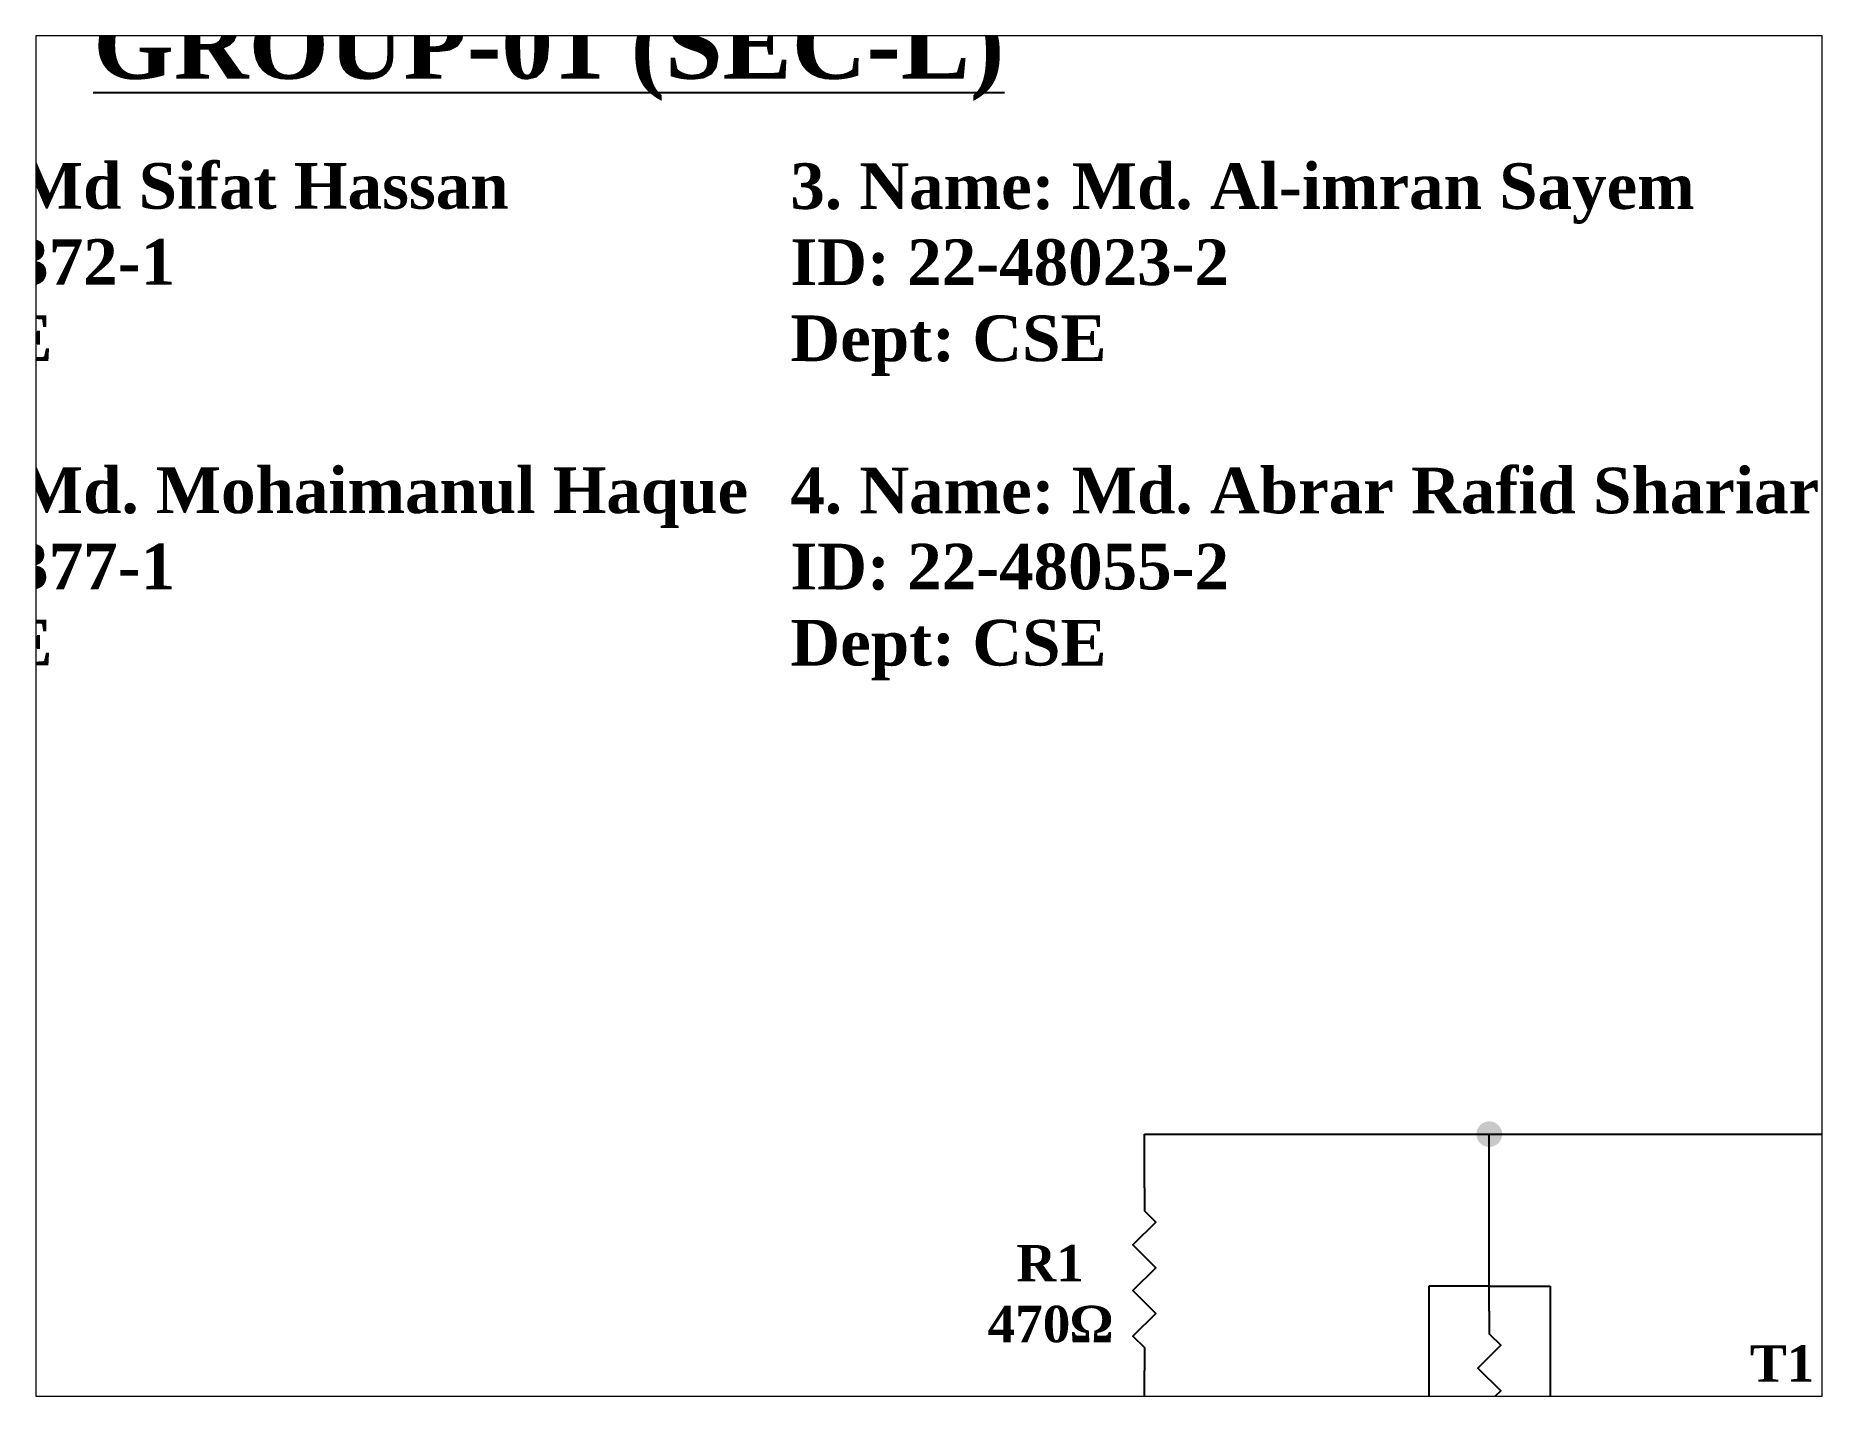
# Paper-space layout 'Layout1' of a CAD drawing. Header units: inches. Extents: x 1.05 to 9.45, y 0.8 to 7.2.
# The model-space entities are those that its viewports show. They can reach past a viewport. Long polylines and large blocks are cut down to what shows.
import ezdxf

# ---------------------------------------------------------------- set-up
doc = ezdxf.new("R2010")
doc.units = ezdxf.units.IN
doc.header["$MEASUREMENT"] = 0

# ---------------------------------------------------------------- blocks, each defined once
blk = doc.blocks.new('Resistor')
at = {"color": 7}
blk.add_lwpolyline([(0, 0), (0.05, 0), (0.075, 0.025), (0.125, -0.025), (0.175, 0.025), (0.225, -0.025), (0.275, 0.025), (0.325, -0.025), (0.35, 0), (0.4, 0)], dxfattribs=at)

msp = doc.modelspace()

# ---------------------------------------------------------------- hatches: boundary and pattern name
h = msp.add_hatch(color=256)
h.set_gradient(color2=(0, 0, 0), one_color=1)
edge = h.paths.add_edge_path()
edge.add_arc((0.0469, 5.3423), 0.0281, 0, 360)

# ---------------------------------------------------------------- linework, layer by layer
for p, q in [((-0.7083, 5.2247), (-0.7083, 5.3423)), ((-0.7083, 5.3423), (4.4664, 5.3423)), ((0.0469, 4.9549), (0.0469, 5.3423)), ((0.0469, 5.0096), (-0.0855, 5.0096)), ((-0.0855, 5.0096), (-0.0855, 4.5022)), ((0.0469, 5.0096), (0.1802, 5.0096)), ((0.1802, 5.0096), (0.1802, 4.5022)), ((-0.7083, 4.7072), (-0.7083, 4.8247))]:
    msp.add_line(p, q)

# ---------------------------------------------------------------- block references
at = {"rotation": 270}
for p in [(-0.7083, 5.2247), (0.0469, 4.9549)]:
    msp.add_blockref('Resistor', p, dxfattribs=at)

# ---------------------------------------------------------------- texts
for s, insert, char_height, width, attachment_point in [('{\\fTimes New Roman|b1|i0|c0|p18;\\LGROUP-01 (SEC-L)}', (-3.0098, 7.8042), 0.15, 1.938926, 1), ('{\\fTimes New Roman|b1|i0|c0|p18;\\P1. Name: Md Sifat Hassan\\PID: 24-56372-1\\PDept: CSE\\P\\P2. Name: Md. Mohaimanul Haque\\PID: 24-56377-1\\PDept: CSE}', (-3.7912, 7.6362), 0.1, 4.708394, 1), ('{\\fTimes New Roman|b1|i0|c0|p18;3. Name: Md. Al-imran Sayem\\PID: 22-48023-2\\PDept: CSE\\P\\P4. Name: Md. Abrar Rafid Shariar\\PID: 22-48055-2\\PDept: CSE}', (-1.4835, 7.4691), 0.1, 3.062569, 1), ('{\\fTimes New Roman|b1|i0|c0|p18;R1\\P470Ω}', (-0.9146, 5.0997), 0.08, 0.562756, 2), ('{\\fTimes New Roman|b1|i0|c0|p18;T1\\PTHERMISTOR}', (0.6881, 4.8799), 0.08, 1.547318, 2)]:
    msp.add_mtext(s, dxfattribs=dict(insert=insert, char_height=char_height, width=width, attachment_point=attachment_point))

psp = doc.layouts.get("Layout1")

# ---------------------------------------------------------------- viewports
at = {"layer": '0'}
psp.add_viewport(center=(5.25, 4), size=(8.4, 6.4), view_center_point=(-1.1799, 6.2583), view_height=2.980409, dxfattribs=at)

doc.saveas('drawing.dxf')
